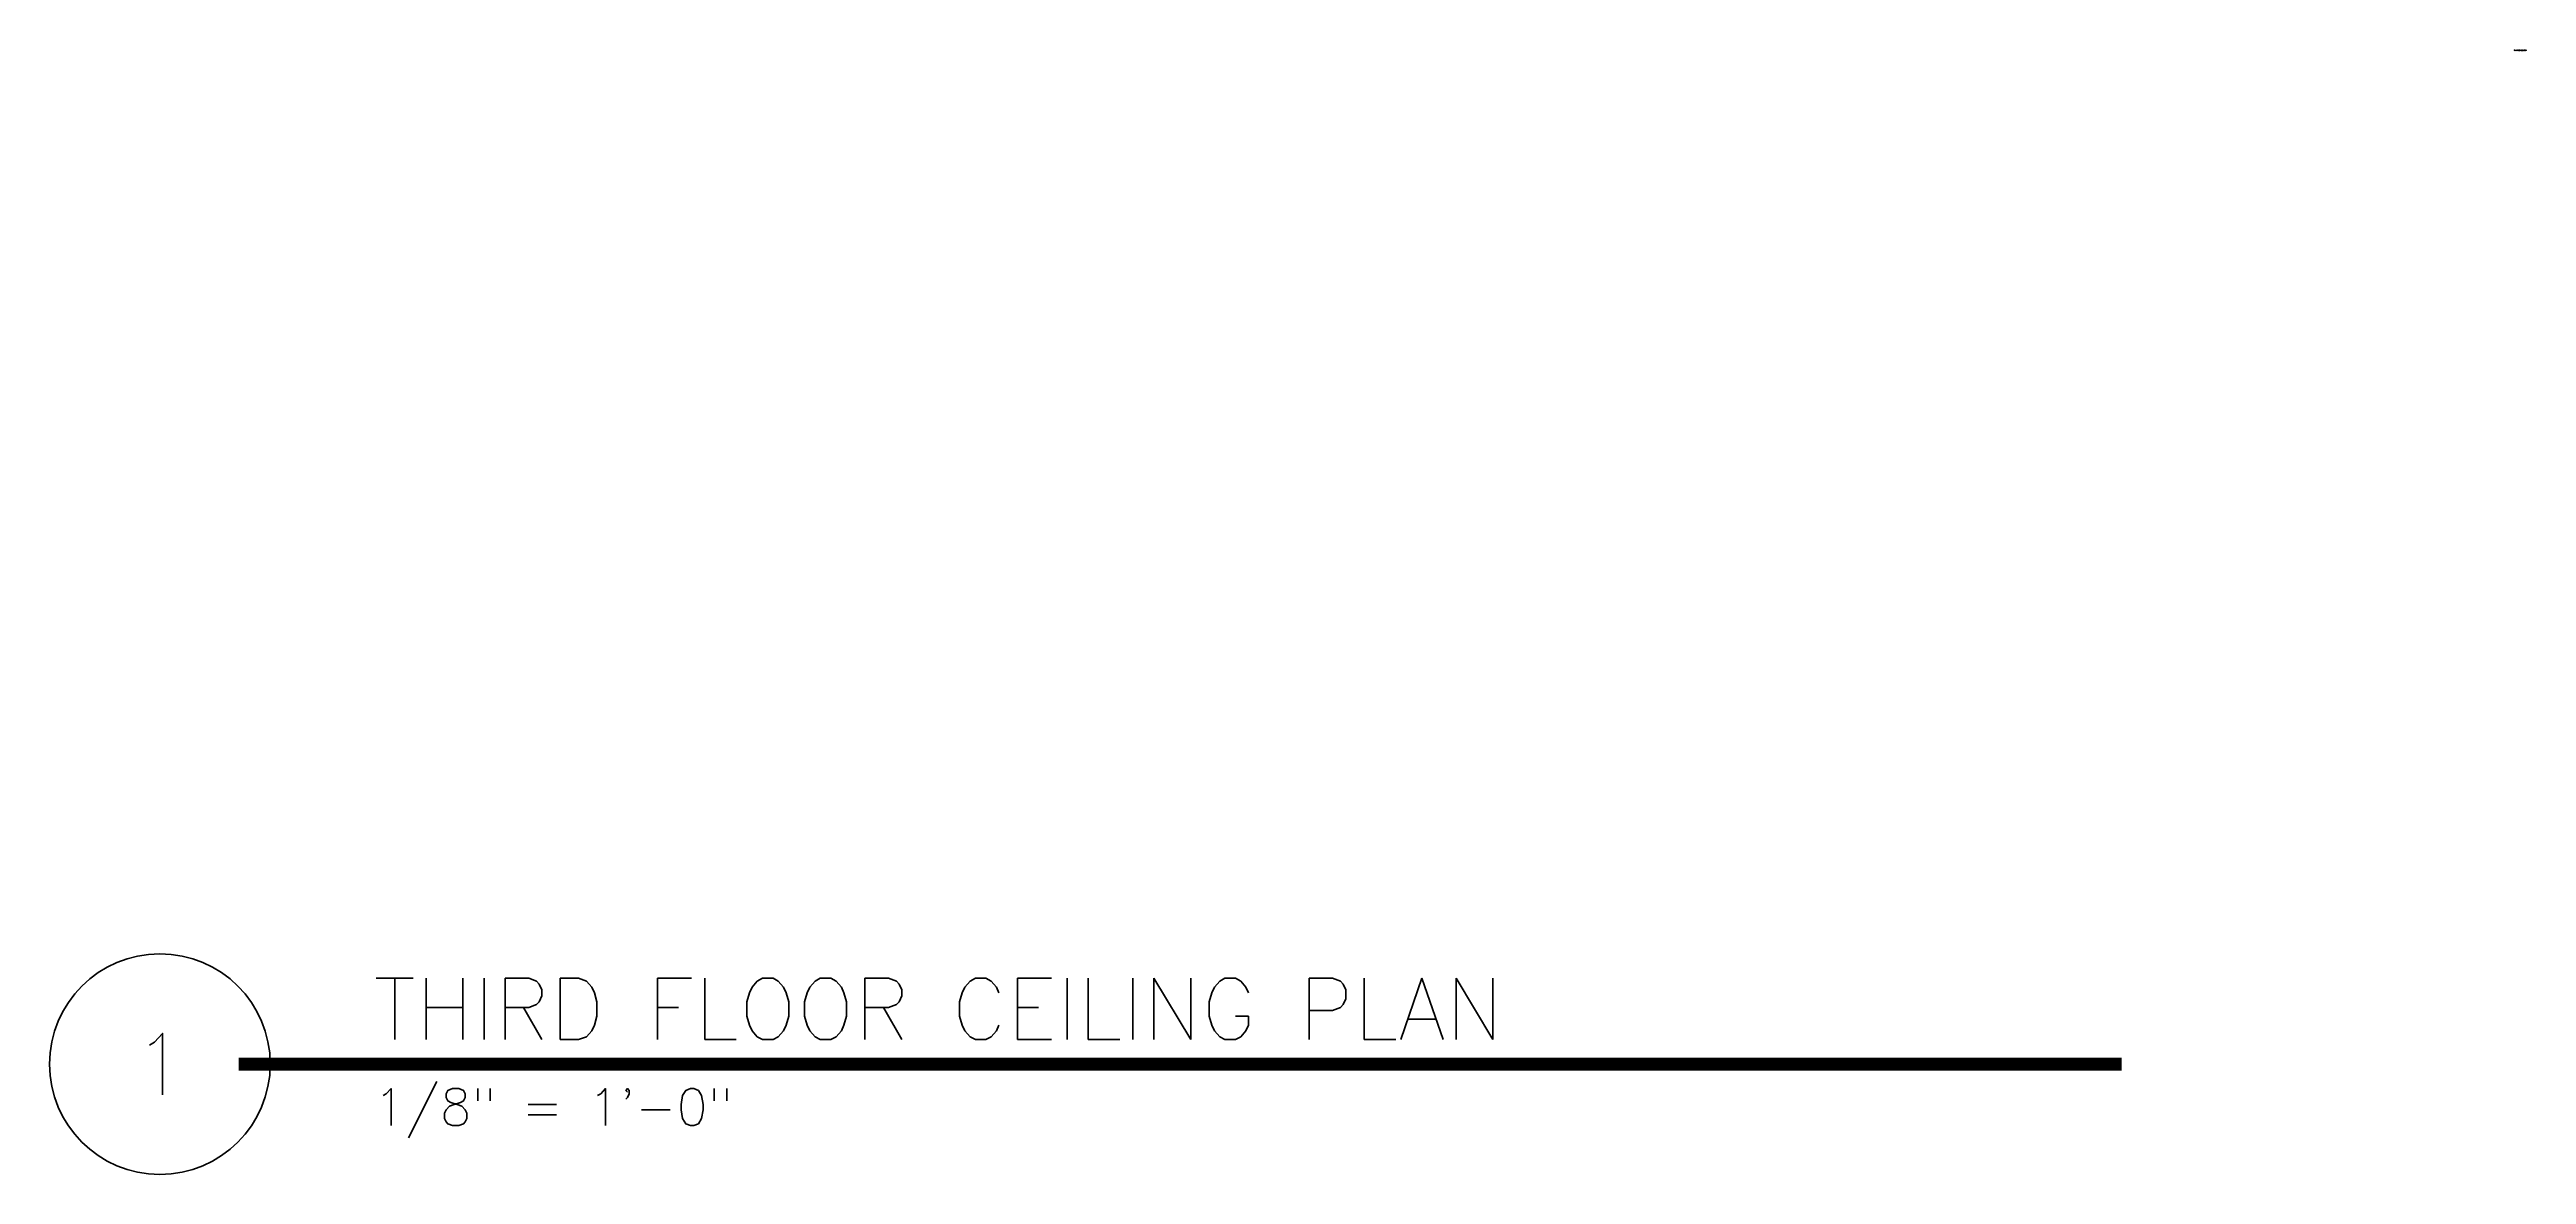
# Model space of a CAD drawing. Header units: inches. Extents: x -452 to 2, y -206 to 0.
import ezdxf
from ezdxf.enums import TextEntityAlignment as Align

# ---------------------------------------------------------------- set-up
doc = ezdxf.new("R2010")
doc.units = ezdxf.units.IN
doc.header["$LTSCALE"] = 0.5
doc.header["$MEASUREMENT"] = 0
doc.layers.get('0').update_dxf_attribs({"lineweight": 18})
doc.layers.add('G-Anno-Ttlb', color=213, linetype='Continuous', lineweight=50)
doc.styles.add('Arch-Dim', font='romans.shx', dxfattribs={"width": 0.75})
doc.styles.add('RomanS', font='romans.shx')

# ---------------------------------------------------------------- blocks, each defined once
blk = doc.blocks.new('$AUDIT_BAD_BLOCK')
at = {"style": 'Arch-Dim'}
blk.add_text('$AUDIT_BAD_BLOCK', height=0.18, dxfattribs=at).set_placement((0, 0))
blk = doc.blocks.new('Anno_Title_A1')
at = {"color": 0, "linetype": 'ByBlock', "lineweight": -2}
blk.add_circle((0, 0), 2.25, dxfattribs=at)
blk.add_circle((0, 0), 2.25, dxfattribs=at)
at = {"color": 0, "linetype": 'ByBlock', "lineweight": -2, "style": 'RomanS'}
blk.add_attdef('NUMBER', text='', height=1.25, dxfattribs=at).set_placement((0, 0), align=Align.MIDDLE)
blk = doc.blocks.new('Anno_Title_T1')
at = {"color": 0, "linetype": 'ByBlock', "lineweight": -2, "style": 'RomanS'}
blk.add_attdef('TITLE', (2.75, 0.5), '', height=1.25, dxfattribs=at)
blk.add_attdef('SCALE', text='', height=0.75, dxfattribs=at).set_placement((2.75, -0.5), align=Align.TOP_LEFT)

msp = doc.modelspace()

# ---------------------------------------------------------------- linework, layer by layer
at = {"layer": 'G-Anno-Ttlb'}
msp.add_lwpolyline([(-417.52, -186, 2.4, 2.4, 0), (-72, -186, 2.4, 2.4, 0)], format="xyseb", dxfattribs=at)

# ---------------------------------------------------------------- block references
for p in [(0, 0, -160), (0, 0), (0, 0), (0, 0, -352)]:
    msp.add_blockref('$AUDIT_BAD_BLOCK', p)
ref = msp.add_blockref('Anno_Title_A1', (-432, -186, -352), dxfattribs=dict(at, xscale=9, yscale=9, zscale=9))
ref.add_attrib('NUMBER', '1', dxfattribs={"layer": '0', "color": 0, "linetype": 'ByBlock', "lineweight": -2, "height": 11.25, "style": 'Arch-Dim'}).set_placement((-432, -186, -352), align=Align.MIDDLE)
ref = msp.add_blockref('Anno_Title_T1', (-417.52, -186, -337.84), dxfattribs=dict(at, xscale=9, yscale=9, zscale=9))
ref.add_attrib('SCALE', '1/8" = 1\'-0"', dxfattribs={"layer": '0', "color": 0, "linetype": 'ByBlock', "lineweight": -2, "height": 6.75, "style": 'Arch-Dim'}).set_placement((-392.77, -190.5, -337.84), align=Align.TOP_LEFT)
ref.add_attrib('TITLE', 'THIRD FLOOR CEILING PLAN', (-392.77, -181.5, -337.84), dxfattribs={"layer": '0', "color": 0, "linetype": 'ByBlock', "lineweight": -2, "height": 11.25, "style": 'Arch-Dim'})

doc.saveas('drawing.dxf')
